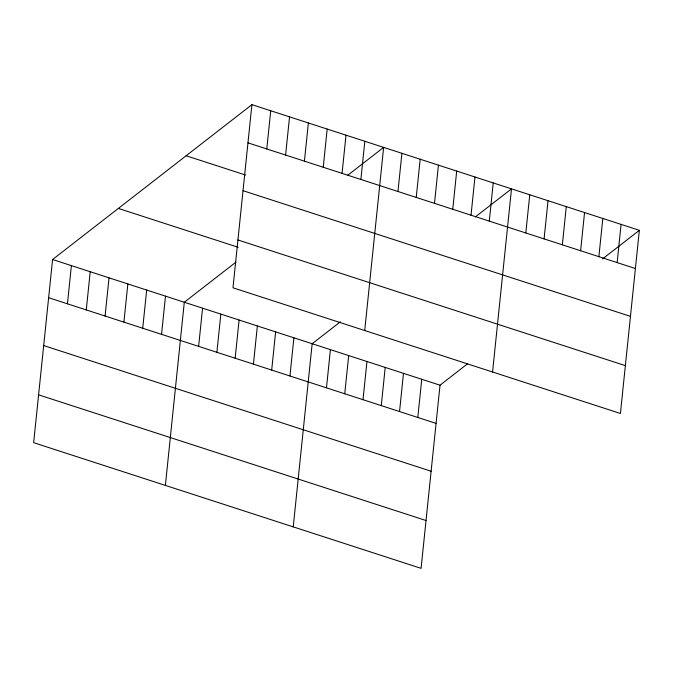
<?xml version="1.0" encoding="UTF-8"?>
<svg xmlns="http://www.w3.org/2000/svg" width="673" height="673" viewBox="0 0 673 673"><rect width="100%" height="100%" fill="white"/><g stroke="black" fill="none" stroke-linecap="round" stroke-linejoin="round"><path stroke-width="1.01" d="M251.912 104.652L232.984 287.8L620.422 413.474L639.35 230.326L251.912 104.652L52.578 259.526L33.65 442.674L421.088 568.349L440.016 385.2L467.424 363.9M67.451 303.826L71.397 265.625M86.27 309.933L90.216 271.732M105.081 316.032L109.034 277.84M123.899 322.14L127.853 283.939M142.718 328.239L146.672 290.046M161.537 334.346L165.491 296.154M165.381 485.401L184.301 302.253L235.987 262.1M198.619 346.376L202.573 308.175M216.891 352.299L220.837 314.106M235.155 358.221L239.1 320.028M266.786 148.952L270.731 110.751M253.418 364.152L257.364 325.951M285.604 155.059L289.55 116.858M271.682 370.074L275.627 331.873M304.423 161.158L308.369 122.966M289.945 375.997L293.891 337.804M323.242 167.266L327.187 129.065M293.235 526.875L312.163 343.726L340.353 321.82M342.061 173.365L346.006 135.172M326.472 387.85L330.426 349.649M360.879 179.472L364.825 141.271M344.744 393.772L348.69 355.58M364.716 330.527L383.644 147.379L347.621 175.367M363.008 399.695L366.953 361.502M397.962 191.502L401.907 153.301M381.271 405.626L385.217 367.424M416.225 197.425L420.171 159.232M399.535 411.548L403.48 373.347M434.489 203.347L438.434 165.154M417.798 417.47L421.744 379.278M452.752 209.278L456.698 171.077M471.016 215.2L474.97 176.999M489.288 221.123L493.233 182.93M492.569 372.001L511.497 188.852L475.475 216.841M525.815 232.976L529.76 194.775M544.078 238.898L548.024 200.697M562.342 244.821L566.287 206.628M580.606 250.751L584.559 212.55M598.869 256.674L602.823 218.473M617.141 262.596L621.086 224.403M602.545 258.92L639.35 230.326M247.967 142.844L635.405 268.519M186.135 155.757L245.561 175.039M243.02 190.686L630.458 316.352M237.931 239.967L625.368 365.641M118.355 208.42L238.2 247.294M52.578 259.526L440.016 385.2M48.633 297.718L436.062 423.393M43.686 345.56L431.124 471.235M38.597 394.841L426.026 520.515"/></g></svg>
